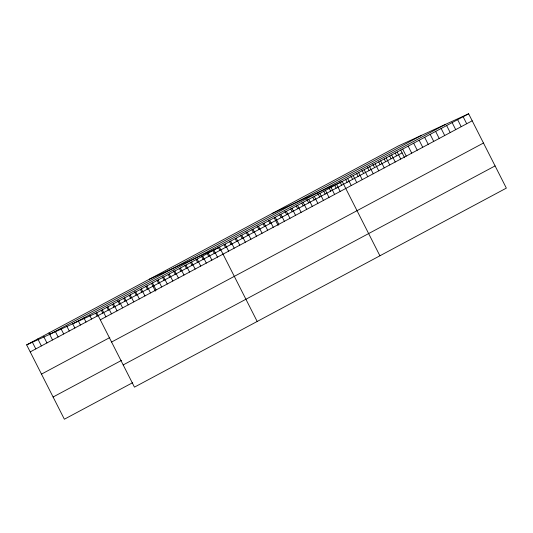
<?xml version="1.0" encoding="UTF-8"?>
<svg xmlns="http://www.w3.org/2000/svg" width="533" height="533" viewBox="0 0 533 533"><rect width="100%" height="100%" fill="white"/><g stroke="black" fill="none" stroke-linecap="round" stroke-linejoin="round"><path stroke-width="0.8" d="M26.65 344.878L398.544 145.862L468.634 113.782L506.35 188.122L134.456 387.138L96.739 312.791L26.65 344.878L64.366 419.218L132.704 382.654M49.782 334.291L421.67 135.275M73.614 323.378L445.501 124.369M96.739 312.791L468.634 113.782M30.214 351.907L402.109 152.891M100.311 319.82L472.198 120.811M41.487 374.119L109.818 337.549M111.577 342.039L483.471 143.024M53.1 397.005L121.431 360.441M123.19 364.925L495.084 165.91M272.096 213.526L342.193 181.447L379.909 255.787M149.373 279.205L219.463 247.119L257.186 321.459M463.137 116.72L466.701 123.749M457.64 119.665L461.205 126.694M452.137 122.603L455.708 129.632M446.641 125.548L450.212 132.577M441.144 128.486L444.715 135.522M435.648 131.431L439.212 138.46M430.151 134.369L433.715 141.405M424.654 137.314L428.219 144.343M419.158 140.259L422.722 147.288M413.655 143.197L417.226 150.226M408.158 146.142L411.729 153.171M402.662 149.08L406.233 156.116M400.683 150.079L404.574 157.755M397.165 152.025L400.729 159.054M395.186 153.024L396.612 155.836M391.668 154.963L395.233 161.999M389.683 155.962L391.115 158.781M386.172 157.908L389.736 164.937M384.186 158.907L385.612 161.719M380.675 160.853L384.24 167.882M378.69 161.852L380.116 164.664M375.172 163.791L378.743 170.82M372.84 164.091L374.619 167.602M369.675 166.736L373.247 173.765M367.337 167.029L369.122 170.547M364.179 169.674L367.75 176.703M361.84 169.974L363.626 173.485M358.682 172.619L362.247 179.648M356.704 173.618L358.129 176.43M353.186 175.557L356.75 182.592M350.847 175.857L352.633 179.368M347.689 178.502L351.254 185.531M345.704 179.501L347.13 182.313M339.854 181.74L341.633 185.257M336.609 184.431L340.181 191.46M334.711 185.384L336.136 188.196M331.033 187.416L334.597 194.445M329.214 188.329L330.64 191.14M325.456 190.401L329.021 197.43M323.718 191.267L325.143 194.079M319.873 193.386L323.444 200.415M317.861 193.506L319.647 197.023M314.297 196.371L317.868 203.399M312.718 197.15L314.15 199.962M308.72 199.355L312.285 206.384M306.868 199.389L308.647 202.906M303.144 202.34L306.708 209.369M301.725 203.04L303.15 205.851M297.561 205.325L301.132 212.354M296.228 205.978L297.654 208.789M291.984 208.31L295.549 215.339M290.732 208.923L292.157 211.734M286.408 211.295L289.972 218.323M284.875 211.161L286.661 214.672M280.831 214.279L284.395 221.308M279.738 214.806L281.164 217.617M275.248 217.264L278.819 224.293M274.235 217.744L278.133 225.419M269.671 220.249L273.236 227.285M268.659 220.729L270.084 223.54M264.095 223.234L267.659 230.269M263.082 223.713L264.508 226.532M258.512 226.219L262.083 233.254M257.146 225.999L258.931 229.516M252.935 229.21L256.5 236.239M251.922 229.69L253.348 232.501M247.359 232.195L250.923 239.224M245.993 231.968L247.772 235.486M241.782 235.18L245.347 242.209M240.769 235.659L242.195 238.471M236.199 238.164L239.77 245.193M235.186 238.644L236.619 241.456M230.622 241.149L234.187 248.178M229.61 241.629L231.036 244.44M225.046 244.134L228.61 251.163M224.033 244.614L225.459 247.425M218.097 246.892L219.882 250.41M213.886 250.104L217.457 257.133M212.874 250.583L214.306 253.395M208.31 253.088L211.874 260.117M207.297 253.568L208.723 256.38M202.733 256.073L206.298 263.102M201.361 255.853L203.146 259.364M197.15 259.058L200.721 266.087M196.144 259.538L197.57 262.349M191.574 262.043L195.138 269.072M190.561 262.522L191.987 265.334M185.997 265.028L189.561 272.057M184.984 265.507L186.41 268.319M180.421 268.012L183.985 275.048M179.408 268.492L180.834 271.304M174.837 270.997L178.408 278.033M173.472 270.777L175.257 274.288M169.261 273.982L172.825 281.018M168.248 274.462L169.674 277.28M163.684 276.967L167.249 284.002M162.312 276.747L164.097 280.265M158.101 279.958L161.672 286.987M157.095 280.438L158.521 283.25M152.525 282.943L156.089 289.972M151.512 283.423L155.403 291.091M146.948 285.928L150.513 292.957M145.935 286.408L147.361 289.219M141.372 288.913L144.936 295.942M140.359 289.392L141.785 292.204M135.788 291.897L139.36 298.926M134.423 291.671L136.208 295.189M130.212 294.882L133.776 301.911M129.199 295.362L130.625 298.174M124.635 297.867L128.2 304.896M123.623 298.347L125.048 301.158M119.052 300.852L122.623 307.881M117.686 300.632L119.472 304.143M113.476 303.837L117.047 310.866M112.463 304.316L113.895 307.128M107.899 306.821L111.464 313.85M106.886 307.301L108.312 310.113M102.323 309.806L105.887 316.835M101.31 310.286L102.736 313.098M95.733 313.271L97.159 316.082M89.797 315.556L91.576 319.067M83.861 317.835L86 322.052M78.284 320.819L80.423 325.043M72.348 323.105L74.847 328.028M66.772 326.089L69.263 331.013M61.188 329.074L63.687 333.998M55.252 331.359L58.11 336.983M48.963 332.938L52.527 339.967M43.739 336.623L46.951 342.952M37.81 338.908L41.374 345.937M32.227 341.893L35.798 348.922"/></g></svg>
